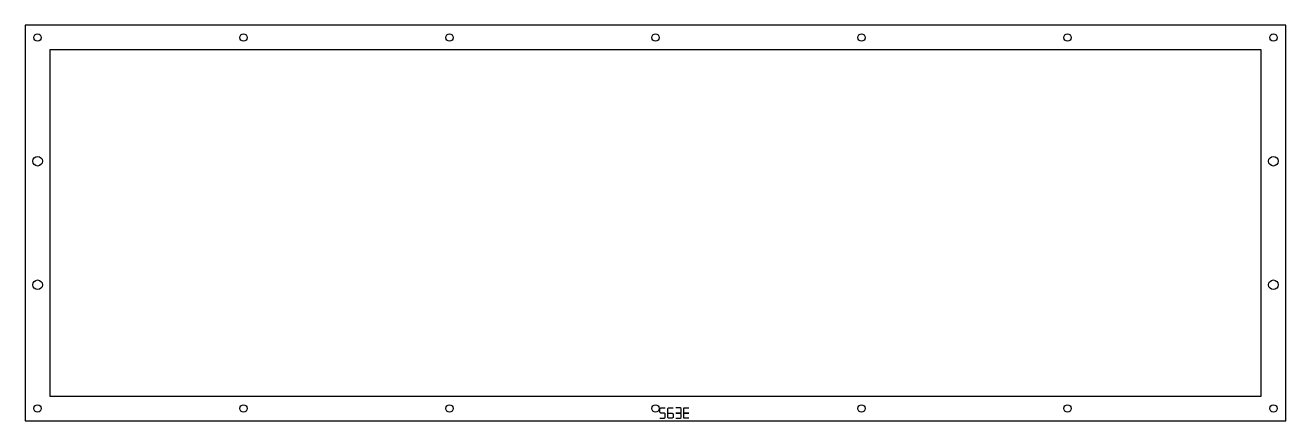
# Model space of a CAD drawing. Header units: millimetres. Extents: x -765 to 765, y -240 to 240.
import ezdxf

# ---------------------------------------------------------------- set-up
doc = ezdxf.new("R2010")
doc.units = ezdxf.units.MM

msp = doc.modelspace()

# ---------------------------------------------------------------- linework, layer by layer
at = {"color": 7, "linetype": 'Continuous', "lineweight": 25}
for p, q in [((765, 240), (-765, 240)), ((-765, 240), (-765, -240)), ((765, -240), (765, 240)), ((-735, 210), (-735, -210)), ((735, 210), (-735, 210)), ((735, -210), (735, 210)), ((-735, -210), (735, -210)), ((-765, -240), (765, -240))]:
    msp.add_line(p, q, dxfattribs=at)
for centre, radius in [((-750, 225), 4.5), ((-500, 225), 4.5), ((-250, 225), 4.5), ((0, 225), 4.5), ((250, 225), 4.5), ((500, 225), 4.5), ((750, 225), 4.5), ((-750, 75), 5.86), ((750, 75), 5.86), ((-750, -75), 5.86), ((750, -75), 5.86), ((-750, -225), 4.5), ((-500, -225), 4.5), ((-250, -225), 4.5), ((0, -225), 4.5), ((250, -225), 4.5), ((500, -225), 4.5), ((750, -225), 4.5)]:
    msp.add_circle(centre, radius, dxfattribs=at)
at = {"layer": 'ENGRAVE'}
for p, q in [((5.4, -225.2), (6.3, -224.2)), ((5.4, -229.6), (5.4, -225.2)), ((6.3, -224.2), (11.8, -224.2)), ((15, -225.2), (15.9, -224.2)), ((15, -236), (15, -225.2)), ((15.9, -224.2), (21.4, -224.2)), ((30, -224.2), (24.6, -224.2)), ((31, -225.2), (30, -224.2)), ((31, -229.6), (31, -225.2)), ((34.2, -230.6), (34.2, -224.2)), ((34.2, -224.2), (40.6, -224.2)), ((6.3, -230.6), (5.4, -229.6)), ((5.4, -237), (10.8, -237)), ((10.8, -230.6), (6.3, -230.6)), ((11.8, -231.6), (10.8, -230.6)), ((10.8, -237), (11.8, -236)), ((11.8, -236), (11.8, -231.6)), ((15, -231.6), (15.9, -230.6)), ((15.9, -237), (15, -236)), ((15.9, -230.6), (20.4, -230.6)), ((20.4, -237), (15.9, -237)), ((20.4, -230.6), (21.4, -231.6)), ((21.4, -236), (20.4, -237)), ((21.4, -231.6), (21.4, -236)), ((30, -230.6), (24.6, -230.6)), ((24.6, -230.6), (30, -230.6)), ((24.6, -237), (30, -237)), ((30, -230.6), (31, -229.6)), ((31, -231.6), (30, -230.6)), ((30, -237), (31, -236)), ((31, -236), (31, -231.6)), ((34.2, -237), (34.2, -230.6)), ((34.2, -230.6), (40.6, -230.6)), ((40.6, -230.6), (34.2, -230.6)), ((40.6, -237), (34.2, -237))]:
    msp.add_line(p, q, dxfattribs=at)

doc.saveas('drawing.dxf')
